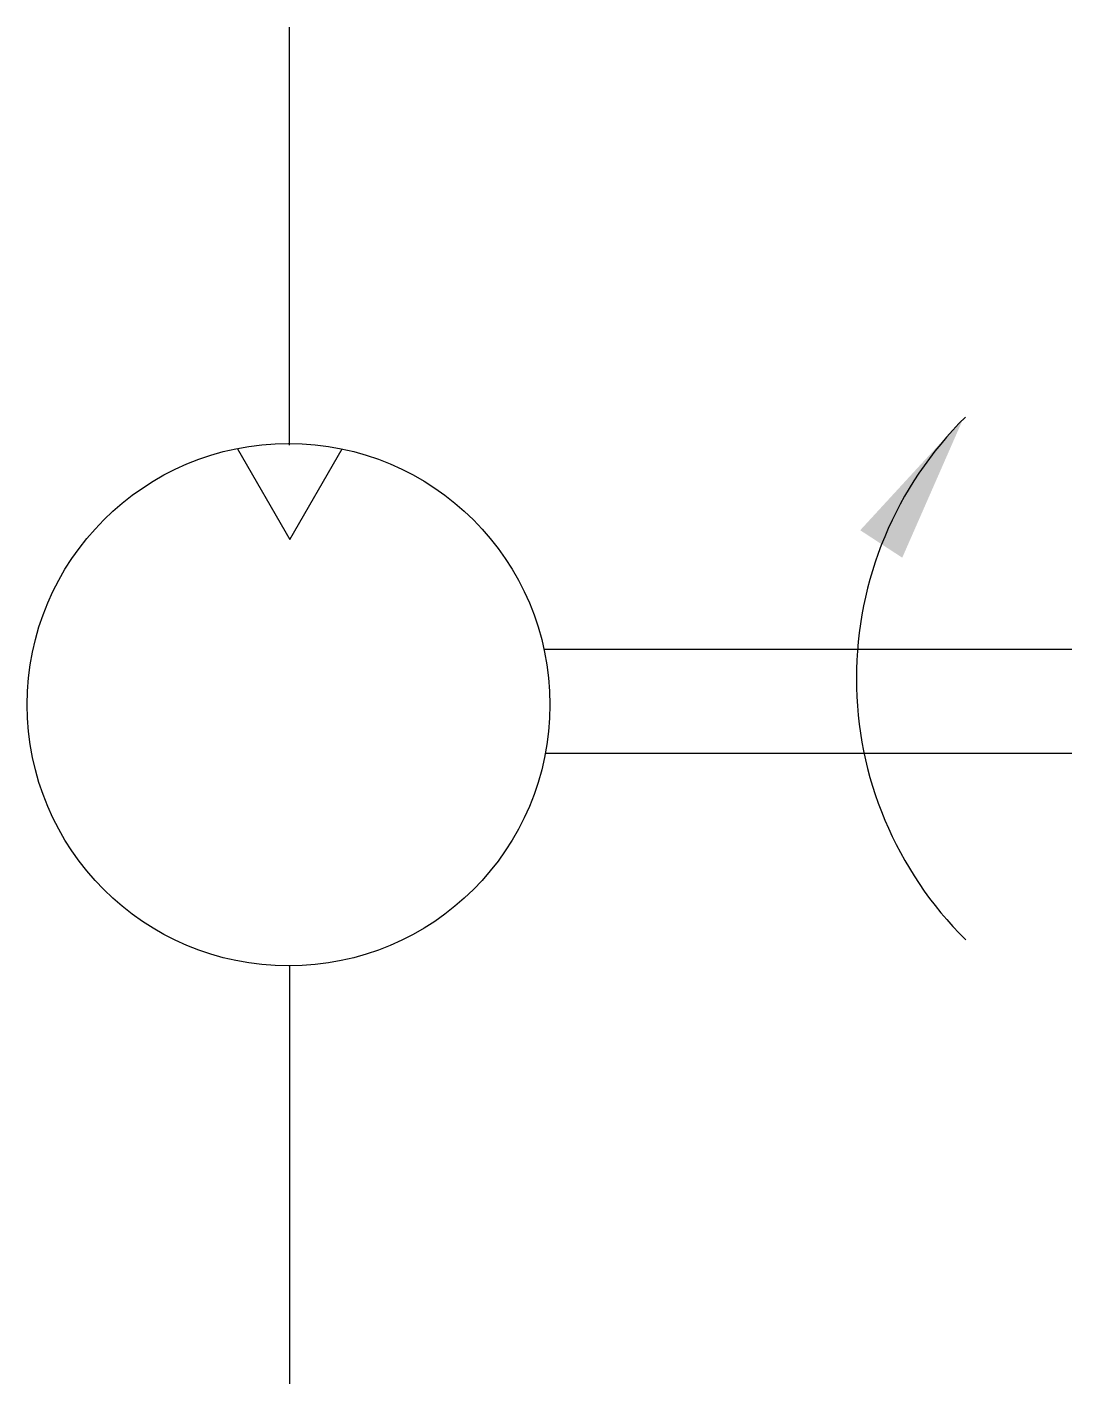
# Model space of a CAD drawing. Extents: x 418.9 to 438.9, y 242.3 to 268.3.
import ezdxf

# ---------------------------------------------------------------- set-up
doc = ezdxf.new("R2010")
doc.units = 0
doc.header["$LTSCALE"] = 5
doc.header["$MEASUREMENT"] = 0
doc.layers.add('11', color=1, linetype='CONTINUOUS')
doc.layers.add('12', color=2, linetype='CONTINUOUS')

msp = doc.modelspace()

# ---------------------------------------------------------------- linework, layer by layer
at = {"layer": '11'}
for p, q in [((423.94, 260.292), (423.94, 268.292)), ((422.945, 260.221), (423.945, 258.489)), ((423.945, 258.489), (424.945, 260.221)), ((428.809, 256.389), (438.902, 256.389)), ((438.902, 254.389), (428.829, 254.389)), ((423.94, 250.329), (423.94, 242.329))]:
    msp.add_line(p, q, dxfattribs=at)
msp.add_circle((423.92, 255.326), 5, dxfattribs=at)
msp.add_arc((441.811, 255.832), 7.031, 134.6929, 225.3648, dxfattribs=at)
at = {"layer": '12'}
msp.add_solid([(434.854, 258.664), (435.658, 258.139), (436.83, 260.813)], dxfattribs=at)

doc.saveas('drawing.dxf')
